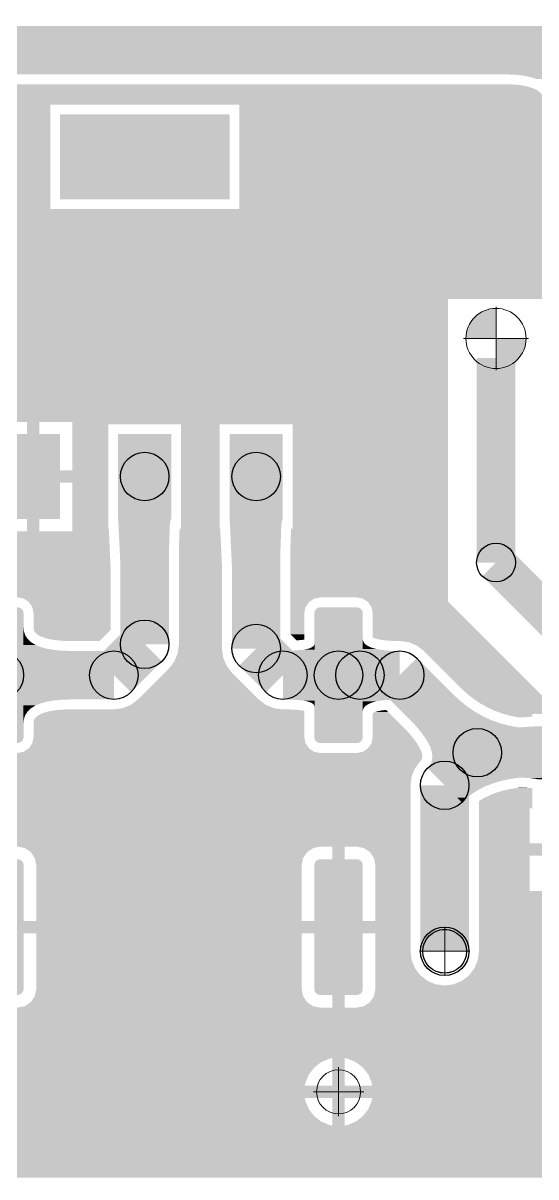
# Model space of a CAD drawing. Header units: millimetres. Extents: x -3633 to 871, y -630 to 261.
# Drawn here: x -1542.46 to -1521.21, y 49.79 to 97.61 of the extents above; entities that cross this region are included whole.
import ezdxf

# ---------------------------------------------------------------- set-up
doc = ezdxf.new("R2010")
doc.units = ezdxf.units.MM
for name, color, linetype in [('DRILL', 7, 'Continuous'), ('DRILL GOST', 7, 'Continuous'), ('TOP_LAYER', 7, 'Continuous'), ('TOP_PASTE', 8, 'Continuous')]:
    doc.layers.add(name, color=color, linetype=linetype)

# ---------------------------------------------------------------- blocks, each defined once
blk = doc.blocks.new('ROUND_26')
blk.add_circle((0, 0), 0.01772)
blk = doc.blocks.new('RECTANGLE_23')
blk.add_solid([(0.02165, 0.03445), (0.02165, -0.03445), (-0.02165, 0.03445), (-0.02165, -0.03445)])
blk = doc.blocks.new('RECTANGLE_25')
blk.add_solid([(0.0689, 0.03445), (0.0689, -0.03445), (-0.0689, 0.03445), (-0.0689, -0.03445)])
blk = doc.blocks.new('RECTANGLE_ROUNDED_21')
for points in [[(-0.01969, 0.0502), (-0.01965, 0.05079), (0.01969, 0.0502), (0.01965, 0.05079)], [(-0.01969, -0.0502), (-0.01969, 0.0502), (0.01969, -0.0502), (0.01969, 0.0502)], [(-0.01965, 0.05079), (-0.01954, 0.05137), (0.01965, 0.05079), (0.01954, 0.05137)], [(-0.01954, 0.05137), (-0.01937, 0.05194), (0.01954, 0.05137), (0.01937, 0.05194)], [(-0.01937, 0.05194), (-0.01912, 0.05248), (0.01937, 0.05194), (0.01912, 0.05248)], [(-0.01912, 0.05248), (-0.01881, 0.05299), (0.01912, 0.05248), (0.01881, 0.05299)], [(-0.01881, 0.05299), (-0.01845, 0.05346), (0.01881, 0.05299), (0.01845, 0.05346)], [(-0.01845, 0.05346), (-0.01803, 0.05388), (0.01845, 0.05346), (0.01803, 0.05388)], [(-0.01803, 0.05388), (-0.01756, 0.05425), (0.01803, 0.05388), (0.01756, 0.05425)], [(-0.01756, 0.05425), (-0.01705, 0.05455), (0.01756, 0.05425), (0.01705, 0.05455)], [(-0.01705, 0.05455), (-0.01651, 0.0548), (0.01705, 0.05455), (0.01651, 0.0548)], [(-0.01651, 0.0548), (-0.01594, 0.05498), (0.01651, 0.0548), (0.01594, 0.05498)], [(-0.01594, 0.05498), (-0.01536, 0.05508), (0.01594, 0.05498), (0.01536, 0.05508)], [(-0.01536, 0.05508), (-0.01476, 0.05512), (0.01536, 0.05508), (0.01476, 0.05512)], [(-0.01965, -0.05079), (-0.01969, -0.0502), (0.01965, -0.05079), (0.01969, -0.0502)], [(-0.01954, -0.05137), (-0.01965, -0.05079), (0.01954, -0.05137), (0.01965, -0.05079)], [(-0.01937, -0.05194), (-0.01954, -0.05137), (0.01937, -0.05194), (0.01954, -0.05137)], [(-0.01912, -0.05248), (-0.01937, -0.05194), (0.01912, -0.05248), (0.01937, -0.05194)], [(-0.01881, -0.05299), (-0.01912, -0.05248), (0.01881, -0.05299), (0.01912, -0.05248)], [(-0.01845, -0.05346), (-0.01881, -0.05299), (0.01845, -0.05346), (0.01881, -0.05299)], [(-0.01803, -0.05388), (-0.01845, -0.05346), (0.01803, -0.05388), (0.01845, -0.05346)], [(-0.01756, -0.05425), (-0.01803, -0.05388), (0.01756, -0.05425), (0.01803, -0.05388)], [(-0.01705, -0.05455), (-0.01756, -0.05425), (0.01705, -0.05455), (0.01756, -0.05425)], [(-0.01651, -0.0548), (-0.01705, -0.05455), (0.01651, -0.0548), (0.01705, -0.05455)], [(-0.01594, -0.05498), (-0.01651, -0.0548), (0.01594, -0.05498), (0.01651, -0.0548)], [(-0.01536, -0.05508), (-0.01594, -0.05498), (0.01536, -0.05508), (0.01594, -0.05498)], [(-0.01476, -0.05512), (-0.01536, -0.05508), (0.01476, -0.05512), (0.01536, -0.05508)]]:
    blk.add_solid(points)
blk = doc.blocks.new('ROUND_5')
blk.add_circle((0, 0), 0.01575)
blk = doc.blocks.new('ROUND_3')
blk.add_circle((0, 0), 0.01969)
blk = doc.blocks.new('RECTANGLE_22')
blk.add_solid([(0.02165, 0.03445), (0.02165, -0.03445), (-0.02165, 0.03445), (-0.02165, -0.03445)])

msp = doc.modelspace()

# ---------------------------------------------------------------- hatches: boundary and pattern name
at = {"layer": 'DRILL', "lineweight": 0}
h = msp.add_hatch(color=256, dxfattribs=at)
h.dxf.hatch_style = 1
h.paths.add_polyline_path([(-1522.867, 85.787, 0.414214), (-1524.114, 84.541), (-1522.867, 84.541)])
h.paths.add_polyline_path([(-1521.621, 84.541), (-1522.867, 84.541), (-1522.867, 83.294, 0.414079)])

# ---------------------------------------------------------------- linework, layer by layer
for p, q in [((-1522.867, 85.855), (-1522.867, 83.222)), ((-1524.22, 84.541), (-1521.52, 84.541)), ((-1524.994, 60.162), (-1524.994, 58.14)), ((-1526.035, 59.143), (-1523.952, 59.143)), ((-1529.392, 54.337), (-1529.392, 52.316)), ((-1530.434, 53.318), (-1528.351, 53.318))]:
    msp.add_line(p, q, dxfattribs=at)
at = {"layer": 'DRILL GOST', "lineweight": 0}
for centre, radius in [((-1522.867, 84.541), 1.247), ((-1524.994, 59.143), 0.911), ((-1529.392, 53.318), 0.911)]:
    msp.add_circle(centre, radius, dxfattribs=at)
at = {"layer": 'TOP_LAYER', "elevation": 0}
for points, const_width in [([(-1549.107, 96.487), (-1519.856, 96.487)], 2.008), ([(-1522.867, 75.255), (-1522.867, 83.737)], 1.606), ([(-1537.424, 71.865), (-1537.424, 78.818)], 2.008), ([(-1532.806, 71.691), (-1532.806, 78.818)], 2.008), ([(-1522.867, 75.255), (-1519.303, 71.691)], 1.606), ([(-1538.703, 70.586), (-1537.424, 71.865)], 2.008), ([(-1532.806, 71.691), (-1531.701, 70.586)], 2.008), ([(-1545.985, 70.586), (-1543.448, 70.586)], 2.008), ([(-1543.448, 70.586), (-1538.703, 70.586)], 2.008), ([(-1531.701, 70.586), (-1529.393, 70.586)], 2.008), ([(-1528.507, 70.586), (-1526.856, 70.586)], 2.008), ([(-1526.856, 70.586), (-1523.644, 67.373)], 2.008), ([(-1524.994, 66.023), (-1523.644, 67.373)], 2.008), ([(-1523.644, 67.373), (-1519.354, 67.373)], 2.008), ([(-1524.994, 59.143), (-1524.994, 66.023)], 2.008)]:
    msp.add_lwpolyline(points, dxfattribs=dict(at, const_width=const_width))
at = {"layer": 'TOP_LAYER'}
for points in [[(-1522.466, 95.484), (-1519.856, 97.491), (-1517.245, 95.484), (-1519.856, 97.491)], [(-1522.084, 95.471), (-1522.466, 95.484), (-1517.627, 95.471), (-1517.245, 95.484)], [(-1521.743, 95.435), (-1522.084, 95.471), (-1517.968, 95.435), (-1517.627, 95.471)], [(-1521.442, 95.375), (-1521.743, 95.435), (-1518.269, 95.375), (-1517.968, 95.435)], [(-1521.181, 95.291), (-1521.442, 95.375), (-1518.53, 95.291), (-1518.269, 95.375)], [(-1542.298, 79.073), (-1542.298, 81.085), (-1541.788, 79.073), (-1541.788, 81.085)], [(-1542.298, 76.551), (-1542.298, 78.563), (-1541.788, 76.551), (-1541.788, 78.563)], [(-1538.522, 77.047), (-1538.523, 77.067), (-1536.344, 77.047), (-1536.326, 77.067)], [(-1538.519, 76.987), (-1538.522, 77.047), (-1536.36, 76.987), (-1536.344, 77.047)], [(-1533.904, 77.047), (-1533.905, 77.067), (-1531.726, 77.047), (-1531.708, 77.067)], [(-1533.901, 76.987), (-1533.904, 77.047), (-1531.742, 76.987), (-1531.726, 77.047)], [(-1538.514, 76.887), (-1538.519, 76.987), (-1536.374, 76.887), (-1536.36, 76.987)], [(-1538.508, 76.746), (-1538.514, 76.887), (-1536.387, 76.746), (-1536.374, 76.887)], [(-1538.462, 75.782), (-1538.508, 76.746), (-1536.417, 75.782), (-1536.387, 76.746)], [(-1533.896, 76.887), (-1533.901, 76.987), (-1531.756, 76.887), (-1531.742, 76.987)], [(-1533.889, 76.746), (-1533.896, 76.887), (-1531.768, 76.746), (-1531.756, 76.887)], [(-1533.844, 75.782), (-1533.889, 76.746), (-1531.799, 75.782), (-1531.768, 76.746)], [(-1538.428, 75.06), (-1538.462, 75.782), (-1536.42, 75.06), (-1536.417, 75.782)], [(-1533.81, 75.06), (-1533.844, 75.782), (-1531.802, 75.06), (-1531.799, 75.782)], [(-1542.452, 72.403), (-1542.452, 72.594), (-1542.431, 72.403), (-1542.452, 72.594)], [(-1542.452, 72.232), (-1542.452, 72.403), (-1542.371, 72.232), (-1542.431, 72.403)], [(-1542.452, 72.082), (-1542.452, 72.232), (-1542.27, 72.082), (-1542.371, 72.232)], [(-1542.452, 71.951), (-1542.452, 72.082), (-1542.129, 71.951), (-1542.27, 72.082)], [(-1542.452, 71.841), (-1542.452, 71.951), (-1541.948, 71.841), (-1542.129, 71.951)], [(-1542.452, 71.75), (-1542.452, 71.841), (-1541.727, 71.75), (-1541.948, 71.841)], [(-1542.452, 71.68), (-1542.452, 71.75), (-1541.465, 71.68), (-1541.727, 71.75)], [(-1530.599, 71.698), (-1530.508, 71.738), (-1530.389, 71.698), (-1530.389, 71.738)], [(-1530.508, 71.738), (-1530.442, 71.783), (-1530.389, 71.738), (-1530.389, 71.783)], [(-1530.442, 71.783), (-1530.403, 71.834), (-1530.389, 71.783), (-1530.389, 71.834)], [(-1530.403, 71.834), (-1530.389, 71.892), (-1530.389, 71.834), (-1530.389, 71.892)], [(-1528.396, 72.019), (-1528.396, 72.12), (-1528.381, 72.019), (-1528.396, 72.12)], [(-1528.396, 71.929), (-1528.396, 72.019), (-1528.335, 71.929), (-1528.381, 72.019)], [(-1528.396, 71.85), (-1528.396, 71.929), (-1528.258, 71.85), (-1528.335, 71.929)], [(-1528.396, 71.781), (-1528.396, 71.85), (-1528.15, 71.781), (-1528.258, 71.85)], [(-1528.396, 71.722), (-1528.396, 71.781), (-1528.011, 71.722), (-1528.15, 71.781)], [(-1542.452, 71.63), (-1542.452, 71.68), (-1541.163, 71.63), (-1541.465, 71.68)], [(-1542.452, 71.6), (-1542.452, 71.63), (-1540.82, 71.6), (-1541.163, 71.63)], [(-1542.452, 71.59), (-1542.452, 71.6), (-1540.438, 71.59), (-1540.82, 71.6)], [(-1542.452, 69.582), (-1542.452, 71.59), (-1540.438, 69.582), (-1540.438, 71.59)], [(-1531.701, 71.59), (-1531.452, 71.593), (-1530.389, 71.59), (-1530.389, 71.593)], [(-1531.701, 69.582), (-1531.701, 71.59), (-1530.389, 69.582), (-1530.389, 71.59)], [(-1531.452, 71.593), (-1530.862, 71.638), (-1530.389, 71.593), (-1530.389, 71.638)], [(-1530.862, 71.638), (-1530.717, 71.665), (-1530.389, 71.638), (-1530.389, 71.665)], [(-1530.717, 71.665), (-1530.599, 71.698), (-1530.389, 71.665), (-1530.389, 71.698)], [(-1528.396, 71.675), (-1528.396, 71.722), (-1527.842, 71.675), (-1528.011, 71.722)], [(-1528.396, 71.638), (-1528.396, 71.675), (-1527.642, 71.638), (-1527.842, 71.675)], [(-1528.396, 71.611), (-1528.396, 71.638), (-1527.411, 71.611), (-1527.642, 71.638)], [(-1528.396, 71.595), (-1528.396, 71.611), (-1527.149, 71.595), (-1527.411, 71.611)], [(-1528.396, 71.59), (-1528.396, 71.595), (-1526.856, 71.59), (-1527.149, 71.595)], [(-1528.396, 69.582), (-1528.396, 71.59), (-1526.856, 69.582), (-1526.856, 71.59)], [(-1542.452, 69.572), (-1542.452, 69.582), (-1540.82, 69.572), (-1540.438, 69.582)], [(-1542.452, 69.542), (-1542.452, 69.572), (-1541.163, 69.542), (-1540.82, 69.572)], [(-1542.452, 69.492), (-1542.452, 69.542), (-1541.465, 69.492), (-1541.163, 69.542)], [(-1542.452, 69.421), (-1542.452, 69.492), (-1541.727, 69.421), (-1541.465, 69.492)], [(-1542.452, 69.331), (-1542.452, 69.421), (-1541.948, 69.331), (-1541.727, 69.421)], [(-1531.452, 69.579), (-1531.701, 69.582), (-1530.389, 69.579), (-1530.389, 69.582)], [(-1531.032, 69.555), (-1531.452, 69.579), (-1530.389, 69.555), (-1530.389, 69.579)], [(-1530.862, 69.534), (-1531.032, 69.555), (-1530.389, 69.534), (-1530.389, 69.555)], [(-1530.717, 69.506), (-1530.862, 69.534), (-1530.389, 69.506), (-1530.389, 69.534)], [(-1530.599, 69.473), (-1530.717, 69.506), (-1530.389, 69.473), (-1530.389, 69.506)], [(-1530.508, 69.434), (-1530.599, 69.473), (-1530.389, 69.434), (-1530.389, 69.473)], [(-1530.442, 69.389), (-1530.508, 69.434), (-1530.389, 69.389), (-1530.389, 69.434)], [(-1530.403, 69.337), (-1530.442, 69.389), (-1530.389, 69.337), (-1530.389, 69.389)], [(-1530.389, 69.28), (-1530.403, 69.337), (-1530.389, 69.28), (-1530.389, 69.337)], [(-1528.396, 69.577), (-1528.396, 69.582), (-1527.149, 69.577), (-1526.856, 69.582)], [(-1528.396, 69.534), (-1528.396, 69.577), (-1527.642, 69.534), (-1527.149, 69.577)], [(-1528.396, 69.497), (-1528.396, 69.534), (-1527.842, 69.497), (-1527.642, 69.534)], [(-1528.396, 69.449), (-1528.396, 69.497), (-1528.011, 69.449), (-1527.842, 69.497)], [(-1528.396, 69.391), (-1528.396, 69.449), (-1528.15, 69.391), (-1528.011, 69.449)], [(-1528.396, 69.322), (-1528.396, 69.391), (-1528.258, 69.322), (-1528.15, 69.391)], [(-1525.582, 69.286), (-1525.141, 69.527), (-1524.056, 69.286), (-1524.358, 69.527)], [(-1525.141, 69.527), (-1524.648, 69.797), (-1524.358, 69.527), (-1524.648, 69.797)], [(-1542.452, 69.221), (-1542.452, 69.331), (-1542.129, 69.221), (-1541.948, 69.331)], [(-1542.452, 69.09), (-1542.452, 69.221), (-1542.27, 69.09), (-1542.129, 69.221)], [(-1542.452, 68.939), (-1542.452, 69.09), (-1542.371, 68.939), (-1542.27, 69.09)], [(-1542.452, 68.769), (-1542.452, 68.939), (-1542.431, 68.769), (-1542.371, 68.939)], [(-1528.396, 69.243), (-1528.396, 69.322), (-1528.335, 69.243), (-1528.258, 69.322)], [(-1528.396, 69.153), (-1528.396, 69.243), (-1528.381, 69.153), (-1528.335, 69.243)], [(-1528.396, 69.052), (-1528.396, 69.153), (-1528.396, 69.052), (-1528.381, 69.153)], [(-1526.483, 68.793), (-1526.309, 68.888), (-1523.212, 68.793), (-1523.418, 68.888)], [(-1526.309, 68.888), (-1525.972, 69.073), (-1523.418, 68.888), (-1523.743, 69.073)], [(-1525.972, 69.073), (-1525.582, 69.286), (-1523.743, 69.073), (-1524.056, 69.286)], [(-1542.452, 68.578), (-1542.452, 68.769), (-1542.452, 68.578), (-1542.431, 68.769)], [(-1526.425, 68.732), (-1526.483, 68.793), (-1523.081, 68.732), (-1523.212, 68.793)], [(-1526.303, 68.604), (-1526.425, 68.732), (-1522.732, 68.604), (-1523.081, 68.732)], [(-1526.22, 68.517), (-1526.303, 68.604), (-1522.415, 68.517), (-1522.732, 68.604)], [(-1526.21, 68.505), (-1526.22, 68.517), (-1522.372, 68.505), (-1522.415, 68.517)], [(-1526.149, 68.434), (-1526.21, 68.505), (-1522, 68.434), (-1522.372, 68.505)], [(-1526.113, 68.391), (-1526.149, 68.434), (-1521.616, 68.391), (-1522, 68.434)], [(-1526.101, 68.377), (-1526.113, 68.391), (-1521.22, 68.377), (-1521.616, 68.391)], [(-1522.58, 68.379), (-1521.134, 68.473), (-1520.954, 68.379), (-1520.954, 68.473)], [(-1525.998, 68.256), (-1526.101, 68.377), (-1521.22, 68.256), (-1521.22, 68.377)], [(-1525.817, 68.011), (-1525.998, 68.256), (-1521.22, 68.011), (-1521.22, 68.256)], [(-1525.677, 67.782), (-1525.817, 68.011), (-1521.22, 67.782), (-1521.22, 68.011)], [(-1522.962, 68.377), (-1522.58, 68.379), (-1520.954, 68.377), (-1520.954, 68.379)], [(-1522.962, 66.369), (-1522.962, 68.377), (-1520.954, 66.369), (-1520.954, 68.377)], [(-1525.579, 67.568), (-1525.677, 67.782), (-1521.22, 67.568), (-1521.22, 67.782)], [(-1525.521, 67.37), (-1525.579, 67.568), (-1521.22, 67.37), (-1521.22, 67.568)], [(-1525.596, 66.869), (-1525.53, 67.02), (-1521.22, 66.869), (-1521.22, 67.02)], [(-1525.53, 67.02), (-1525.505, 67.187), (-1521.22, 67.02), (-1521.22, 67.187)], [(-1525.505, 67.187), (-1525.521, 67.37), (-1521.22, 67.187), (-1521.22, 67.37)], [(-1525.704, 66.733), (-1525.596, 66.869), (-1521.22, 66.733), (-1521.22, 66.869)], [(-1525.34, 66.369), (-1525.704, 66.733), (-1521.22, 66.369), (-1521.22, 66.733)], [(-1525.329, 66.359), (-1525.34, 66.369), (-1521.612, 66.359), (-1521.22, 66.369)], [(-1525.298, 66.327), (-1525.329, 66.359), (-1521.985, 66.327), (-1521.612, 66.359)], [(-1525.245, 66.274), (-1525.298, 66.327), (-1522.339, 66.274), (-1521.985, 66.327)], [(-1525.171, 66.2), (-1525.245, 66.274), (-1522.674, 66.2), (-1522.339, 66.274)], [(-1525.076, 66.105), (-1525.171, 66.2), (-1522.99, 66.105), (-1522.674, 66.2)], [(-1524.96, 65.989), (-1525.076, 66.105), (-1523.287, 65.989), (-1522.99, 66.105)], [(-1524.823, 65.852), (-1524.96, 65.989), (-1523.565, 65.852), (-1523.287, 65.989)], [(-1521.938, 66.352), (-1522.962, 66.369), (-1520.954, 66.352), (-1520.954, 66.369)], [(-1521.456, 66.321), (-1521.938, 66.352), (-1520.954, 66.321), (-1520.954, 66.352)], [(-1521.275, 66.299), (-1521.456, 66.321), (-1520.954, 66.299), (-1520.954, 66.321)], [(-1521.134, 66.274), (-1521.275, 66.299), (-1520.954, 66.274), (-1520.954, 66.299)], [(-1524.664, 65.693), (-1524.823, 65.852), (-1523.823, 65.693), (-1523.565, 65.852)], [(-1524.485, 65.514), (-1524.664, 65.693), (-1524.063, 65.514), (-1523.823, 65.693)], [(-1524.284, 65.313), (-1524.485, 65.514), (-1524.284, 65.313), (-1524.063, 65.514)]]:
    msp.add_solid(points, dxfattribs=at)
at = {"layer": 'TOP_PASTE'}
msp.add_circle((-1483.212, 119.578), 110, dxfattribs=at)
for points in [[(-1548.077, 95.063), (-1548.077, 95.07), (-1522.112, 95.063), (-1522.337, 95.07)], [(-1548.077, 95.03), (-1548.077, 95.063), (-1521.805, 95.03), (-1522.112, 95.063)], [(-1548.077, 94.978), (-1548.077, 95.03), (-1521.545, 94.978), (-1521.805, 95.03)], [(-1548.077, 94.91), (-1548.077, 94.978), (-1521.335, 94.91), (-1521.545, 94.978)], [(-1548.077, 94.831), (-1548.077, 94.91), (-1521.173, 94.831), (-1521.335, 94.91)], [(-1548.077, 94.745), (-1548.077, 94.831), (-1521.056, 94.745), (-1521.173, 94.831)], [(-1548.077, 94.654), (-1548.077, 94.745), (-1520.974, 94.654), (-1521.056, 94.745)], [(-1548.077, 94.553), (-1548.077, 94.654), (-1520.918, 94.553), (-1520.974, 94.654)], [(-1548.077, 94.532), (-1548.077, 94.553), (-1520.912, 94.532), (-1520.918, 94.553)], [(-1548.077, 94.229), (-1548.077, 94.532), (-1520.896, 94.229), (-1520.912, 94.532)], [(-1548.077, 89.912), (-1548.077, 94.229), (-1541.34, 89.912), (-1541.34, 94.229)], [(-1533.509, 93.896), (-1533.509, 94.229), (-1520.879, 93.896), (-1520.896, 94.229)], [(-1533.509, 89.912), (-1533.509, 93.896), (-1520.879, 89.912), (-1520.879, 93.896)], [(-1548.077, 86.173), (-1548.077, 89.912), (-1520.879, 86.173), (-1520.879, 89.912)], [(-1548.077, 81.085), (-1548.077, 86.173), (-1524.86, 81.085), (-1524.86, 86.173)], [(-1540.428, 80.977), (-1540.428, 81.085), (-1524.86, 80.977), (-1524.86, 81.085)], [(-1540.428, 79.073), (-1540.428, 80.977), (-1538.93, 79.073), (-1538.93, 80.977)], [(-1535.919, 77.095), (-1535.919, 80.977), (-1534.312, 77.095), (-1534.312, 80.977)], [(-1531.3, 77.095), (-1531.3, 80.977), (-1524.86, 77.095), (-1524.86, 80.977)], [(-1545.224, 78.708), (-1545.082, 79.052), (-1538.93, 78.708), (-1538.93, 79.052)], [(-1545.082, 79.052), (-1545.079, 79.073), (-1538.93, 79.052), (-1538.93, 79.073)], [(-1545.335, 78.563), (-1545.224, 78.708), (-1538.93, 78.563), (-1538.93, 78.708)], [(-1540.428, 77.076), (-1540.428, 78.563), (-1538.93, 77.076), (-1538.93, 78.563)], [(-1540.428, 77.067), (-1540.428, 77.076), (-1538.932, 77.067), (-1538.93, 77.076)], [(-1540.428, 77.059), (-1540.428, 77.067), (-1538.93, 77.059), (-1538.932, 77.067)], [(-1540.428, 77.057), (-1540.428, 77.059), (-1538.93, 77.057), (-1538.93, 77.059)], [(-1540.428, 77.048), (-1540.428, 77.057), (-1538.932, 77.048), (-1538.93, 77.057)], [(-1540.428, 77.02), (-1540.428, 77.048), (-1538.93, 77.02), (-1538.932, 77.048)], [(-1540.428, 76.66), (-1540.428, 77.02), (-1538.93, 76.66), (-1538.93, 77.02)], [(-1535.917, 77.091), (-1535.919, 77.095), (-1534.312, 77.091), (-1534.312, 77.095)], [(-1535.919, 77.083), (-1535.917, 77.091), (-1534.312, 77.083), (-1534.312, 77.091)], [(-1535.919, 77.076), (-1535.919, 77.083), (-1534.312, 77.076), (-1534.312, 77.083)], [(-1535.917, 77.067), (-1535.919, 77.076), (-1534.314, 77.067), (-1534.312, 77.076)], [(-1535.919, 77.059), (-1535.917, 77.067), (-1534.312, 77.059), (-1534.314, 77.067)], [(-1535.919, 77.057), (-1535.919, 77.059), (-1534.312, 77.057), (-1534.312, 77.059)], [(-1535.919, 77.048), (-1535.919, 77.057), (-1534.314, 77.048), (-1534.312, 77.057)], [(-1535.919, 77.02), (-1535.919, 77.048), (-1534.312, 77.02), (-1534.314, 77.048)], [(-1535.919, 76.66), (-1535.919, 77.02), (-1534.312, 76.66), (-1534.312, 77.02)], [(-1531.299, 77.091), (-1531.3, 77.095), (-1524.86, 77.091), (-1524.86, 77.095)], [(-1531.3, 77.083), (-1531.299, 77.091), (-1524.86, 77.083), (-1524.86, 77.091)], [(-1531.3, 77.076), (-1531.3, 77.083), (-1524.86, 77.076), (-1524.86, 77.083)], [(-1531.299, 77.067), (-1531.3, 77.076), (-1524.86, 77.067), (-1524.86, 77.076)], [(-1531.3, 77.059), (-1531.299, 77.067), (-1524.86, 77.059), (-1524.86, 77.067)], [(-1531.3, 76.66), (-1531.3, 77.059), (-1524.86, 76.66), (-1524.86, 77.059)], [(-1548.077, 75.14), (-1548.077, 76.551), (-1538.842, 75.14), (-1538.908, 76.551)], [(-1540.428, 76.551), (-1540.428, 76.66), (-1538.908, 76.551), (-1538.913, 76.66)], [(-1536.007, 75.791), (-1535.98, 76.66), (-1534.255, 75.791), (-1534.295, 76.66)], [(-1531.389, 75.791), (-1531.362, 76.66), (-1524.86, 75.791), (-1524.86, 76.66)], [(-1536.007, 75.14), (-1536.007, 75.791), (-1534.224, 75.14), (-1534.255, 75.791)], [(-1531.389, 73.811), (-1531.389, 75.791), (-1524.86, 73.811), (-1524.86, 75.791)], [(-1548.077, 73.811), (-1548.077, 75.14), (-1538.842, 73.811), (-1538.842, 75.14)], [(-1536.007, 71.865), (-1536.007, 75.14), (-1534.224, 71.865), (-1534.224, 75.14)], [(-1542.441, 73.761), (-1542.695, 73.811), (-1538.842, 73.761), (-1538.842, 73.811)], [(-1542.225, 73.616), (-1542.441, 73.761), (-1538.842, 73.616), (-1538.842, 73.761)], [(-1531.389, 73.761), (-1531.389, 73.811), (-1530.401, 73.761), (-1530.146, 73.811)], [(-1531.389, 73.616), (-1531.389, 73.761), (-1530.616, 73.616), (-1530.401, 73.761)], [(-1528.385, 73.761), (-1528.64, 73.811), (-1524.86, 73.761), (-1524.86, 73.811)], [(-1528.208, 73.642), (-1528.385, 73.761), (-1524.86, 73.642), (-1524.86, 73.761)], [(-1528.17, 73.616), (-1528.208, 73.642), (-1524.834, 73.616), (-1524.86, 73.642)], [(-1542.08, 73.401), (-1542.225, 73.616), (-1538.842, 73.401), (-1538.842, 73.616)], [(-1542.03, 73.146), (-1542.08, 73.401), (-1538.842, 73.146), (-1538.842, 73.401)], [(-1531.389, 73.401), (-1531.389, 73.616), (-1530.761, 73.401), (-1530.616, 73.616)], [(-1531.389, 73.146), (-1531.389, 73.401), (-1530.811, 73.146), (-1530.761, 73.401)], [(-1528.025, 73.401), (-1528.17, 73.616), (-1524.619, 73.401), (-1524.834, 73.616)], [(-1527.975, 73.146), (-1528.025, 73.401), (-1524.364, 73.146), (-1524.619, 73.401)], [(-1542.03, 72.498), (-1542.03, 73.146), (-1538.842, 72.498), (-1538.842, 73.146)], [(-1531.389, 72.278), (-1531.389, 73.146), (-1530.811, 72.278), (-1530.811, 73.146)], [(-1527.975, 72.154), (-1527.975, 73.146), (-1523.373, 72.154), (-1524.364, 73.146)], [(-1542.029, 72.494), (-1542.03, 72.498), (-1538.842, 72.494), (-1538.842, 72.498)], [(-1542.014, 72.452), (-1542.029, 72.494), (-1538.842, 72.452), (-1538.842, 72.494)], [(-1542.002, 72.417), (-1542.014, 72.452), (-1538.877, 72.417), (-1538.842, 72.452)], [(-1541.957, 72.349), (-1542.002, 72.417), (-1538.945, 72.349), (-1538.877, 72.417)], [(-1541.881, 72.28), (-1541.957, 72.349), (-1539.015, 72.28), (-1538.945, 72.349)], [(-1541.763, 72.208), (-1541.881, 72.28), (-1539.087, 72.208), (-1539.015, 72.28)], [(-1541.596, 72.139), (-1541.763, 72.208), (-1539.155, 72.139), (-1539.087, 72.208)], [(-1531.175, 72.064), (-1531.389, 72.278), (-1530.811, 72.064), (-1530.811, 72.278)], [(-1541.378, 72.081), (-1541.596, 72.139), (-1539.213, 72.081), (-1539.155, 72.139)], [(-1541.111, 72.036), (-1541.378, 72.081), (-1539.258, 72.036), (-1539.213, 72.081)], [(-1540.797, 72.009), (-1541.111, 72.036), (-1539.285, 72.009), (-1539.258, 72.036)], [(-1540.594, 72.004), (-1540.797, 72.009), (-1539.291, 72.004), (-1539.285, 72.009)], [(-1536.03, 71.691), (-1536.007, 71.865), (-1534.224, 71.691), (-1534.224, 71.865)], [(-1531.155, 72.045), (-1531.175, 72.064), (-1530.915, 72.045), (-1530.811, 72.064)], [(-1531.138, 72.028), (-1531.155, 72.045), (-1531.138, 72.028), (-1530.915, 72.045)], [(-1527.959, 72.144), (-1527.975, 72.154), (-1523.363, 72.144), (-1523.373, 72.154)], [(-1527.876, 72.11), (-1527.959, 72.144), (-1523.328, 72.11), (-1523.363, 72.144)], [(-1527.749, 72.074), (-1527.876, 72.11), (-1523.292, 72.074), (-1523.328, 72.11)], [(-1527.581, 72.043), (-1527.749, 72.074), (-1523.261, 72.043), (-1523.292, 72.074)], [(-1527.375, 72.019), (-1527.581, 72.043), (-1523.237, 72.019), (-1523.261, 72.043)], [(-1527.133, 72.004), (-1527.375, 72.019), (-1523.222, 72.004), (-1523.237, 72.019)], [(-1526.489, 71.955), (-1526.856, 72.004), (-1523.173, 71.955), (-1523.222, 72.004)], [(-1526.148, 71.814), (-1526.489, 71.955), (-1523.032, 71.814), (-1523.173, 71.955)], [(-1525.854, 71.588), (-1526.148, 71.814), (-1522.806, 71.588), (-1523.032, 71.814)], [(-1536.197, 71.156), (-1536.127, 71.324), (-1534.106, 71.156), (-1534.176, 71.324)], [(-1536.127, 71.324), (-1536.055, 71.498), (-1534.176, 71.324), (-1534.199, 71.498)], [(-1536.055, 71.498), (-1536.03, 71.691), (-1534.199, 71.498), (-1534.224, 71.691)], [(-1524.276, 70.011), (-1525.854, 71.588), (-1521.229, 70.011), (-1522.806, 71.588)], [(-1536.596, 70.688), (-1536.422, 70.862), (-1533.809, 70.688), (-1533.942, 70.862)], [(-1536.422, 70.862), (-1536.33, 70.982), (-1533.942, 70.862), (-1534.034, 70.982)], [(-1536.33, 70.982), (-1536.197, 71.156), (-1534.034, 70.982), (-1534.106, 71.156)], [(-1537.701, 69.583), (-1536.596, 70.688), (-1532.704, 69.583), (-1533.809, 70.688)], [(-1524.09, 69.837), (-1524.276, 70.011), (-1521.055, 69.837), (-1521.229, 70.011)], [(-1523.813, 69.616), (-1524.09, 69.837), (-1520.834, 69.616), (-1521.055, 69.837)], [(-1538.337, 69.217), (-1537.995, 69.358), (-1532.068, 69.217), (-1532.41, 69.358)], [(-1537.995, 69.358), (-1537.701, 69.583), (-1532.41, 69.358), (-1532.704, 69.583)], [(-1523.539, 69.429), (-1523.813, 69.616), (-1520.647, 69.429), (-1520.834, 69.616)], [(-1523.526, 69.421), (-1523.539, 69.429), (-1442.686, 69.421), (-1442.677, 69.429)], [(-1523.23, 69.253), (-1523.526, 69.421), (-1442.854, 69.253), (-1442.686, 69.421)], [(-1541.957, 68.822), (-1541.881, 68.892), (-1530.811, 68.822), (-1530.811, 68.892)], [(-1541.881, 68.892), (-1541.763, 68.964), (-1530.811, 68.892), (-1530.811, 68.964)], [(-1541.763, 68.964), (-1541.596, 69.033), (-1530.811, 68.964), (-1530.811, 69.033)], [(-1541.596, 69.033), (-1541.378, 69.091), (-1530.811, 69.033), (-1530.811, 69.091)], [(-1541.378, 69.091), (-1541.278, 69.108), (-1530.811, 69.091), (-1530.811, 69.108)], [(-1541.278, 69.108), (-1541.15, 69.129), (-1530.811, 69.108), (-1530.925, 69.129)], [(-1541.15, 69.129), (-1541.111, 69.135), (-1530.925, 69.129), (-1530.976, 69.135)], [(-1541.111, 69.135), (-1540.981, 69.147), (-1530.976, 69.135), (-1531.069, 69.147)], [(-1540.981, 69.147), (-1540.797, 69.163), (-1531.069, 69.147), (-1531.35, 69.163)], [(-1540.797, 69.163), (-1540.594, 69.168), (-1531.35, 69.163), (-1531.442, 69.168)], [(-1538.703, 69.168), (-1538.337, 69.217), (-1531.701, 69.168), (-1532.068, 69.217)], [(-1527.975, 69.017), (-1527.959, 69.027), (-1527.293, 69.017), (-1527.303, 69.027)], [(-1527.975, 68.377), (-1527.975, 69.017), (-1526.652, 68.377), (-1527.293, 69.017)], [(-1527.959, 69.027), (-1527.876, 69.062), (-1527.303, 69.027), (-1527.337, 69.062)], [(-1527.876, 69.062), (-1527.749, 69.098), (-1527.337, 69.062), (-1527.373, 69.098)], [(-1527.749, 69.098), (-1527.587, 69.128), (-1527.373, 69.098), (-1527.403, 69.128)], [(-1527.587, 69.128), (-1527.418, 69.143), (-1527.403, 69.128), (-1527.418, 69.143)], [(-1522.924, 69.111), (-1523.23, 69.253), (-1442.996, 69.111), (-1442.854, 69.253)], [(-1522.607, 68.995), (-1522.924, 69.111), (-1443.112, 68.995), (-1442.996, 69.111)], [(-1522.559, 68.981), (-1522.607, 68.995), (-1443.125, 68.981), (-1443.112, 68.995)], [(-1522.553, 68.98), (-1522.559, 68.981), (-1520.963, 68.98), (-1520.954, 68.981)], [(-1522.279, 68.904), (-1522.553, 68.98), (-1521.361, 68.904), (-1521.361, 68.98)], [(-1522.091, 68.868), (-1522.279, 68.904), (-1521.361, 68.868), (-1521.361, 68.904)], [(-1521.939, 68.839), (-1522.091, 68.868), (-1521.811, 68.839), (-1521.361, 68.868)], [(-1542.03, 68.673), (-1542.029, 68.678), (-1530.811, 68.673), (-1530.811, 68.678)], [(-1542.03, 68.026), (-1542.03, 68.673), (-1530.811, 68.026), (-1530.811, 68.673)], [(-1542.029, 68.678), (-1542.002, 68.754), (-1530.811, 68.678), (-1530.811, 68.754)], [(-1542.002, 68.754), (-1541.957, 68.822), (-1530.811, 68.754), (-1530.811, 68.822)], [(-1521.892, 68.834), (-1521.939, 68.839), (-1521.892, 68.834), (-1521.811, 68.839)], [(-1542.08, 67.771), (-1542.03, 68.026), (-1530.761, 67.771), (-1530.811, 68.026)], [(-1528.023, 67.783), (-1527.979, 68.002), (-1526.157, 67.783), (-1526.319, 68.002)], [(-1527.979, 68.002), (-1527.975, 68.026), (-1526.319, 68.002), (-1526.339, 68.026)], [(-1527.975, 68.243), (-1527.975, 68.377), (-1526.524, 68.243), (-1526.652, 68.377)], [(-1527.975, 68.026), (-1527.975, 68.243), (-1526.339, 68.026), (-1526.524, 68.243)], [(-1542.441, 67.411), (-1542.225, 67.555), (-1530.401, 67.411), (-1530.616, 67.555)], [(-1542.225, 67.555), (-1542.08, 67.771), (-1530.616, 67.555), (-1530.761, 67.771)], [(-1528.385, 67.411), (-1528.365, 67.425), (-1525.959, 67.411), (-1525.963, 67.425)], [(-1528.365, 67.425), (-1528.17, 67.555), (-1525.963, 67.425), (-1526.023, 67.555)], [(-1528.17, 67.555), (-1528.147, 67.589), (-1526.023, 67.555), (-1526.039, 67.589)], [(-1528.147, 67.589), (-1528.025, 67.771), (-1526.039, 67.589), (-1526.15, 67.771)], [(-1528.025, 67.771), (-1528.023, 67.783), (-1526.15, 67.771), (-1526.157, 67.783)], [(-1547.834, 66.732), (-1547.54, 67.026), (-1526.222, 66.732), (-1525.996, 67.026)], [(-1547.54, 67.026), (-1547.531, 67.035), (-1525.996, 67.026), (-1525.987, 67.035)], [(-1547.531, 67.035), (-1547.484, 67.081), (-1525.987, 67.035), (-1525.95, 67.081)], [(-1547.484, 67.081), (-1547.431, 67.135), (-1525.95, 67.081), (-1525.927, 67.135)], [(-1547.431, 67.135), (-1547.366, 67.2), (-1525.927, 67.135), (-1525.917, 67.2)], [(-1547.366, 67.2), (-1547.271, 67.294), (-1525.917, 67.2), (-1525.925, 67.294)], [(-1547.271, 67.294), (-1547.205, 67.36), (-1525.925, 67.294), (-1525.945, 67.36)], [(-1542.695, 67.36), (-1542.441, 67.411), (-1530.146, 67.36), (-1530.401, 67.411)], [(-1528.64, 67.36), (-1528.385, 67.411), (-1525.945, 67.36), (-1525.959, 67.411)], [(-1548.176, 66.39), (-1547.834, 66.732), (-1526.363, 66.39), (-1526.222, 66.732)], [(-1549.197, 65.956), (-1548.83, 66.004), (-1526.411, 65.956), (-1526.411, 66.004)], [(-1548.83, 66.004), (-1548.784, 66.023), (-1526.411, 66.004), (-1526.411, 66.023)], [(-1548.784, 66.023), (-1548.488, 66.146), (-1526.411, 66.023), (-1526.395, 66.146)], [(-1548.488, 66.146), (-1548.195, 66.371), (-1526.395, 66.146), (-1526.366, 66.371)], [(-1548.195, 66.371), (-1548.176, 66.39), (-1526.366, 66.371), (-1526.363, 66.39)], [(-1551.48, 65.878), (-1550.283, 65.956), (-1526.411, 65.878), (-1526.411, 65.956)], [(-1551.48, 65.072), (-1551.48, 65.878), (-1526.411, 65.072), (-1526.411, 65.878)], [(-1523.367, 65.493), (-1523.121, 65.614), (-1521.361, 65.493), (-1521.361, 65.614)], [(-1523.121, 65.614), (-1522.856, 65.718), (-1521.361, 65.614), (-1521.361, 65.718)], [(-1522.856, 65.718), (-1522.571, 65.804), (-1521.361, 65.718), (-1521.361, 65.804)], [(-1522.571, 65.804), (-1522.265, 65.871), (-1521.361, 65.804), (-1521.361, 65.871)], [(-1522.265, 65.871), (-1522.092, 65.897), (-1521.361, 65.871), (-1521.361, 65.897)], [(-1522.092, 65.897), (-1521.987, 65.913), (-1521.361, 65.897), (-1521.493, 65.913)], [(-1521.987, 65.913), (-1521.938, 65.92), (-1521.493, 65.913), (-1521.608, 65.92)], [(-1521.938, 65.92), (-1521.795, 65.932), (-1521.608, 65.92), (-1521.795, 65.932)], [(-1551.371, 63.613), (-1551.371, 65.072), (-1526.411, 63.613), (-1526.411, 65.072)], [(-1523.576, 65.365), (-1523.367, 65.493), (-1521.361, 65.365), (-1521.361, 65.493)], [(-1523.576, 65.072), (-1523.576, 65.365), (-1521.361, 65.072), (-1521.361, 65.365)], [(-1523.576, 63.613), (-1523.576, 65.072), (-1521.47, 63.613), (-1521.47, 65.072)], [(-1577.965, 63.481), (-1578.045, 63.613), (-1526.411, 63.481), (-1526.411, 63.613)], [(-1523.576, 63.595), (-1523.576, 63.613), (-1498.598, 63.595), (-1498.594, 63.613)], [(-1542.398, 63.422), (-1542.695, 63.481), (-1530.443, 63.422), (-1530.146, 63.481)], [(-1542.146, 63.254), (-1542.398, 63.422), (-1530.695, 63.254), (-1530.443, 63.422)], [(-1541.978, 63.002), (-1542.146, 63.254), (-1530.863, 63.002), (-1530.695, 63.254)], [(-1529.648, 60.4), (-1529.648, 63.481), (-1529.138, 60.4), (-1529.138, 63.481)], [(-1528.343, 63.422), (-1528.64, 63.481), (-1526.411, 63.422), (-1526.411, 63.481)], [(-1528.091, 63.254), (-1528.343, 63.422), (-1526.411, 63.254), (-1526.411, 63.422)], [(-1527.923, 63.002), (-1528.091, 63.254), (-1526.411, 63.002), (-1526.411, 63.254)], [(-1523.576, 63.514), (-1523.576, 63.595), (-1498.623, 63.514), (-1498.598, 63.595)], [(-1523.576, 63.424), (-1523.576, 63.514), (-1498.661, 63.424), (-1498.623, 63.514)], [(-1523.576, 63.324), (-1523.576, 63.424), (-1498.713, 63.324), (-1498.661, 63.424)], [(-1523.576, 63.217), (-1523.576, 63.324), (-1498.78, 63.217), (-1498.713, 63.324)], [(-1523.576, 63.127), (-1523.576, 63.217), (-1498.845, 63.127), (-1498.78, 63.217)], [(-1523.576, 63.111), (-1523.576, 63.127), (-1498.885, 63.111), (-1498.845, 63.127)], [(-1541.919, 62.705), (-1541.978, 63.002), (-1530.922, 62.705), (-1530.863, 63.002)], [(-1541.919, 60.4), (-1541.919, 62.705), (-1530.922, 60.4), (-1530.922, 62.705)], [(-1527.864, 62.705), (-1527.923, 63.002), (-1526.411, 62.705), (-1526.411, 63.002)], [(-1527.864, 60.4), (-1527.864, 62.705), (-1526.411, 60.4), (-1526.411, 62.705)], [(-1523.576, 63.103), (-1523.576, 63.111), (-1498.896, 63.103), (-1498.885, 63.111)], [(-1523.576, 61.643), (-1523.576, 63.103), (-1521.47, 61.643), (-1521.47, 63.103)], [(-1523.576, 61.605), (-1523.576, 61.643), (-1499.868, 61.605), (-1499.863, 61.643)], [(-1523.576, 61.35), (-1523.576, 61.605), (-1497.869, 61.35), (-1497.869, 61.605)], [(-1523.576, 61.095), (-1523.576, 61.35), (-1497.614, 61.095), (-1497.614, 61.35)], [(-1523.576, 60.823), (-1523.576, 61.095), (-1499.833, 60.823), (-1499.868, 61.095)], [(-1523.576, 60.333), (-1523.576, 60.823), (-1499.629, 60.333), (-1499.833, 60.823)], [(-1575.885, 60.086), (-1576.077, 60.4), (-1526.411, 60.086), (-1526.411, 60.4)], [(-1523.576, 59.912), (-1523.576, 60.333), (-1499.306, 59.912), (-1499.629, 60.333)], [(-1575.754, 59.89), (-1575.885, 60.086), (-1526.411, 59.89), (-1526.411, 60.086)], [(-1541.919, 57.585), (-1541.919, 59.89), (-1530.922, 57.585), (-1530.922, 59.89)], [(-1529.648, 56.809), (-1529.648, 59.89), (-1529.138, 56.809), (-1529.138, 59.89)], [(-1527.864, 59.143), (-1527.864, 59.89), (-1526.411, 59.143), (-1526.411, 59.89)], [(-1523.576, 59.589), (-1523.576, 59.912), (-1498.885, 59.589), (-1499.306, 59.912)], [(-1523.576, 59.386), (-1523.576, 59.589), (-1498.395, 59.386), (-1498.885, 59.589)], [(-1523.576, 59.35), (-1523.576, 59.386), (-1498.124, 59.35), (-1498.395, 59.386)], [(-1523.576, 59.258), (-1523.576, 59.35), (-1487.412, 59.258), (-1487.319, 59.35)], [(-1527.864, 58.776), (-1527.864, 59.143), (-1526.363, 58.776), (-1526.411, 59.143)], [(-1523.624, 58.776), (-1523.595, 59), (-1499.122, 58.776), (-1498.83, 59)], [(-1523.595, 59), (-1523.576, 59.143), (-1498.83, 59), (-1498.485, 59.143)], [(-1523.576, 59.192), (-1523.576, 59.258), (-1498.366, 59.192), (-1497.869, 59.258)], [(-1523.576, 59.143), (-1523.576, 59.192), (-1498.485, 59.143), (-1498.366, 59.192)], [(-1527.864, 58.434), (-1527.864, 58.776), (-1526.222, 58.434), (-1526.363, 58.776)], [(-1527.864, 58.141), (-1527.864, 58.434), (-1525.996, 58.141), (-1526.222, 58.434)], [(-1523.872, 58.296), (-1523.766, 58.434), (-1499.535, 58.296), (-1499.429, 58.434)], [(-1523.766, 58.434), (-1523.658, 58.694), (-1499.429, 58.434), (-1499.229, 58.694)], [(-1523.658, 58.694), (-1523.624, 58.776), (-1499.229, 58.694), (-1499.122, 58.776)], [(-1527.864, 57.915), (-1527.864, 58.141), (-1525.703, 57.915), (-1525.996, 58.141)], [(-1527.864, 57.774), (-1527.864, 57.915), (-1525.361, 57.774), (-1525.703, 57.915)], [(-1524.486, 57.832), (-1524.285, 57.915), (-1499.727, 57.832), (-1499.692, 57.915)], [(-1524.285, 57.915), (-1523.991, 58.141), (-1499.692, 57.915), (-1499.599, 58.141)], [(-1523.991, 58.141), (-1523.872, 58.296), (-1499.599, 58.141), (-1499.535, 58.296)], [(-1541.978, 57.288), (-1541.919, 57.585), (-1530.863, 57.288), (-1530.922, 57.585)], [(-1527.914, 57.334), (-1527.864, 57.585), (-1499.792, 57.334), (-1499.759, 57.585)], [(-1527.864, 57.725), (-1527.864, 57.774), (-1524.994, 57.725), (-1525.361, 57.774)], [(-1527.864, 57.585), (-1527.864, 57.725), (-1499.759, 57.585), (-1499.741, 57.725)], [(-1524.994, 57.725), (-1524.627, 57.774), (-1499.741, 57.725), (-1499.735, 57.774)], [(-1524.627, 57.774), (-1524.486, 57.832), (-1499.735, 57.774), (-1499.727, 57.832)], [(-1542.398, 56.868), (-1542.146, 57.036), (-1530.443, 56.868), (-1530.695, 57.036)], [(-1542.146, 57.036), (-1541.978, 57.288), (-1530.695, 57.036), (-1530.863, 57.288)], [(-1528.343, 56.868), (-1528.091, 57.036), (-1499.731, 56.868), (-1499.753, 57.036)], [(-1528.091, 57.036), (-1527.923, 57.288), (-1499.753, 57.036), (-1499.786, 57.288)], [(-1527.923, 57.288), (-1527.914, 57.334), (-1499.786, 57.288), (-1499.792, 57.334)], [(-1573.475, 56.48), (-1573.695, 56.809), (-1499.58, 56.48), (-1499.716, 56.809)], [(-1573.397, 56.372), (-1573.475, 56.48), (-1499.535, 56.372), (-1499.58, 56.48)], [(-1542.695, 56.809), (-1542.398, 56.868), (-1530.146, 56.809), (-1530.443, 56.868)], [(-1528.64, 56.809), (-1528.504, 56.836), (-1499.716, 56.809), (-1499.727, 56.836)], [(-1528.504, 56.836), (-1528.343, 56.868), (-1499.727, 56.836), (-1499.731, 56.868)], [(-1573.198, 56.098), (-1573.397, 56.372), (-1499.324, 56.098), (-1499.535, 56.372)], [(-1572.675, 55.378), (-1573.198, 56.098), (-1499.286, 55.378), (-1499.324, 56.098)], [(-1572.19, 54.71), (-1572.675, 55.378), (-1499.286, 54.71), (-1499.286, 55.378)], [(-1572.179, 54.695), (-1572.19, 54.71), (-1529.761, 54.695), (-1529.647, 54.71)], [(-1572.119, 54.613), (-1572.179, 54.695), (-1529.961, 54.613), (-1529.761, 54.695)], [(-1553.353, 54.553), (-1553.806, 54.613), (-1530.105, 54.553), (-1529.961, 54.613)], [(-1553.023, 54.509), (-1553.353, 54.553), (-1530.162, 54.509), (-1530.105, 54.553)], [(-1529.647, 53.573), (-1529.647, 54.71), (-1529.137, 53.573), (-1529.137, 54.71)], [(-1529.023, 54.695), (-1529.137, 54.71), (-1499.286, 54.695), (-1499.286, 54.71)], [(-1528.679, 54.553), (-1529.023, 54.695), (-1499.286, 54.553), (-1499.286, 54.695)], [(-1528.384, 54.326), (-1528.679, 54.553), (-1499.286, 54.326), (-1499.286, 54.553)], [(-1552.34, 54.326), (-1553.023, 54.509), (-1530.4, 54.326), (-1530.162, 54.509)], [(-1552.261, 54.305), (-1552.34, 54.326), (-1530.417, 54.305), (-1530.4, 54.326)], [(-1551.599, 54.031), (-1552.261, 54.305), (-1530.627, 54.031), (-1530.417, 54.305)], [(-1528.157, 54.031), (-1528.384, 54.326), (-1499.286, 54.031), (-1499.286, 54.326)], [(-1551.531, 54.003), (-1551.599, 54.031), (-1530.638, 54.003), (-1530.627, 54.031)], [(-1550.984, 53.687), (-1551.531, 54.003), (-1530.769, 53.687), (-1530.638, 54.003)], [(-1550.847, 53.608), (-1550.984, 53.687), (-1530.78, 53.608), (-1530.769, 53.687)], [(-1550.802, 53.573), (-1550.847, 53.608), (-1530.784, 53.573), (-1530.78, 53.608)], [(-1550.221, 53.127), (-1550.802, 53.573), (-1499.286, 53.127), (-1499.286, 53.573)], [(-1528.015, 53.687), (-1528.157, 54.031), (-1499.286, 53.687), (-1499.286, 54.031)], [(-1528, 53.573), (-1528.015, 53.687), (-1499.286, 53.573), (-1499.286, 53.687)], [(-1550.156, 53.063), (-1550.221, 53.127), (-1499.286, 53.063), (-1499.286, 53.127)], [(-1550.042, 52.949), (-1550.156, 53.063), (-1530.769, 52.949), (-1530.784, 53.063)], [(-1549.699, 52.605), (-1550.042, 52.949), (-1530.627, 52.605), (-1530.769, 52.949)], [(-1549.662, 52.569), (-1549.699, 52.605), (-1530.599, 52.569), (-1530.627, 52.605)], [(-1529.647, 51.926), (-1529.647, 53.063), (-1529.137, 51.926), (-1529.137, 53.063)], [(-1528.384, 52.31), (-1528.157, 52.605), (-1499.286, 52.31), (-1499.286, 52.605)], [(-1528.157, 52.605), (-1528.015, 52.949), (-1499.286, 52.605), (-1499.286, 52.949)], [(-1528.015, 52.949), (-1528, 53.063), (-1499.286, 52.949), (-1499.286, 53.063)], [(-1549.464, 52.31), (-1549.662, 52.569), (-1530.4, 52.31), (-1530.599, 52.569)], [(-1549.29, 52.083), (-1549.464, 52.31), (-1530.105, 52.083), (-1530.4, 52.31)], [(-1528.679, 52.083), (-1528.384, 52.31), (-1499.286, 52.083), (-1499.286, 52.31)], [(-1549.182, 51.943), (-1549.29, 52.083), (-1529.765, 51.943), (-1530.105, 52.083)], [(-1549.181, 51.941), (-1549.182, 51.943), (-1529.761, 51.941), (-1529.765, 51.943)], [(-1549.172, 51.926), (-1549.181, 51.941), (-1529.647, 51.926), (-1529.761, 51.941)], [(-1549.001, 51.629), (-1549.172, 51.926), (-1499.286, 51.629), (-1499.286, 51.926)], [(-1529.137, 51.926), (-1529.023, 51.941), (-1499.286, 51.926), (-1499.286, 51.941)], [(-1529.023, 51.941), (-1528.679, 52.083), (-1499.286, 51.941), (-1499.286, 52.083)], [(-1548.789, 51.262), (-1549.001, 51.629), (-1499.238, 51.262), (-1499.286, 51.629)], [(-1548.787, 51.259), (-1548.789, 51.262), (-1499.236, 51.259), (-1499.238, 51.262)], [(-1548.647, 50.92), (-1548.787, 51.259), (-1499.096, 50.92), (-1499.236, 51.259)], [(-1548.525, 50.627), (-1548.647, 50.92), (-1498.871, 50.627), (-1499.096, 50.92)], [(-1548.485, 50.529), (-1548.525, 50.627), (-1498.773, 50.529), (-1498.871, 50.627)], [(-1548.28, 49.767), (-1548.485, 50.529), (-1498.011, 49.767), (-1498.773, 50.529)]]:
    msp.add_solid(points, dxfattribs=at)

# ---------------------------------------------------------------- block references
at = {"layer": 'TOP_LAYER', "xscale": 51, "yscale": 51, "zscale": 51}
for name, p in [('RECTANGLE_25', (-1537.424, 92.07)), ('RECTANGLE_22', (-1542.043, 78.818)), ('RECTANGLE_23', (-1537.424, 78.818)), ('RECTANGLE_23', (-1532.806, 78.818)), ('ROUND_3', (-1537.424, 78.818)), ('ROUND_3', (-1532.806, 78.818)), ('ROUND_5', (-1522.867, 75.255)), ('ROUND_5', (-1522.867, 75.255)), ('RECTANGLE_ROUNDED_21', (-1543.448, 70.586)), ('RECTANGLE_ROUNDED_21', (-1529.393, 70.586)), ('ROUND_3', (-1537.424, 71.865)), ('ROUND_3', (-1537.424, 71.865)), ('ROUND_3', (-1532.806, 71.691)), ('ROUND_3', (-1532.806, 71.691)), ('ROUND_3', (-1543.448, 70.586)), ('ROUND_3', (-1543.448, 70.586)), ('ROUND_3', (-1538.703, 70.586)), ('ROUND_3', (-1538.703, 70.586)), ('ROUND_3', (-1531.701, 70.586)), ('ROUND_3', (-1531.701, 70.586)), ('ROUND_3', (-1529.393, 70.586)), ('ROUND_3', (-1528.507, 70.586)), ('ROUND_3', (-1526.856, 70.586)), ('ROUND_3', (-1526.856, 70.586)), ('ROUND_3', (-1523.644, 67.373)), ('ROUND_3', (-1523.644, 67.373)), ('ROUND_3', (-1523.644, 67.373)), ('ROUND_3', (-1524.994, 66.023)), ('ROUND_3', (-1524.994, 66.023)), ('RECTANGLE_ROUNDED_21', (-1543.448, 60.145)), ('RECTANGLE_ROUNDED_21', (-1529.393, 60.145)), ('ROUND_3', (-1524.994, 59.143)), ('ROUND_26', (-1524.994, 59.143))]:
    msp.add_blockref(name, p, dxfattribs=at)

doc.saveas('drawing.dxf')
